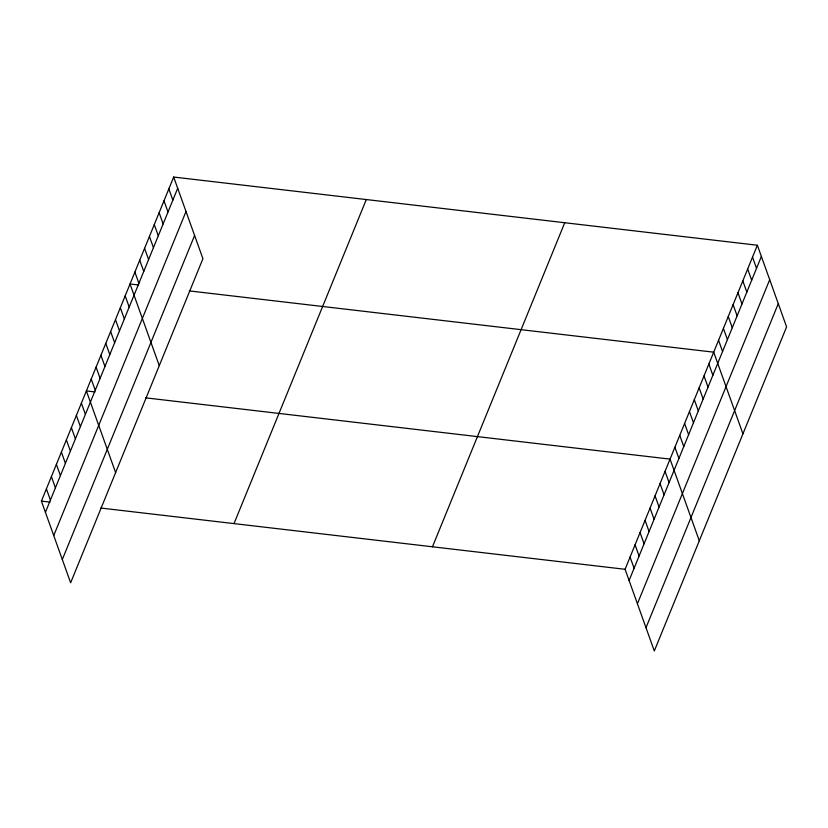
<?xml version="1.0" encoding="UTF-8"?>
<svg xmlns="http://www.w3.org/2000/svg" width="828" height="828" viewBox="0 0 828 828"><rect width="100%" height="100%" fill="white"/><g stroke="black" fill="none" stroke-linecap="round" stroke-linejoin="round"><path stroke-width="1.24" d="M173.683 177.047L202.922 258.709L70.639 582.767L41.4 501.106L173.683 177.047L757.361 245.233L786.6 326.894L654.317 650.953L625.078 569.291L757.361 245.233M45.416 512.315L177.699 188.256M53.737 535.561L186.021 211.502M62.317 559.521L194.601 235.452M234.013 523.606L366.297 199.548M432.464 546.79L564.748 222.732M629.094 580.5L761.377 256.442M637.415 603.757L769.698 279.698M645.995 627.707L778.279 303.648M138.669 284.987L130.027 283.983L159.266 365.645M189.291 290.907L713.705 352.169L742.944 433.841M95.023 391.934L86.381 390.919L115.62 472.581M145.645 397.844L670.049 459.116L699.298 540.777M41.4 501.106L50.042 502.11M100.664 508.03L625.078 569.291M752.507 257.115L756.523 268.324M747.663 268.996L751.669 280.206M742.809 280.878L746.825 292.087M737.955 292.76L741.971 303.969M733.111 304.642L737.127 315.851M728.257 316.524L732.273 327.733M723.403 328.405L727.419 339.625M718.559 340.287L722.575 351.507M708.861 364.051L712.867 375.27M704.007 375.943L708.023 387.152M699.153 387.825L703.169 399.034M694.309 399.707L698.314 410.916M689.455 411.588L693.471 422.797M684.601 423.47L688.617 434.679M679.757 435.352L683.773 446.561M674.903 447.234L678.919 458.443M665.06 471.36L669.065 482.569M660.061 483.593L664.077 494.813M655.062 495.837L659.078 507.046M650.063 508.081L654.079 519.291M645.064 520.326L649.08 531.535M640.065 532.57L644.08 543.779M635.076 544.814L639.081 556.023M630.077 557.047L634.093 568.256M168.829 188.929L172.845 200.138M163.985 200.811L168.001 212.02M159.131 212.692L163.147 223.902M154.277 224.574L158.293 235.783M149.433 236.456L153.449 247.665M144.579 248.338L148.595 259.547M139.735 260.22L143.741 271.429M134.881 272.101L138.897 283.311M125.183 295.865L129.189 307.074M120.329 307.747L124.345 318.956M115.475 319.629L119.491 330.838M110.631 331.51L114.647 342.72M105.777 343.392L109.793 354.601M100.923 355.274L104.939 366.483M96.079 367.156L100.095 378.365M91.225 379.038L95.241 390.247M81.382 403.164L85.398 414.373M76.383 415.408L80.399 426.617M71.384 427.652L75.4 438.861M66.385 439.885L70.401 451.105M61.386 452.129L65.402 463.338M56.397 464.373L60.403 475.582M51.398 476.617L55.404 487.827M46.399 488.862L50.415 500.071"/></g></svg>
